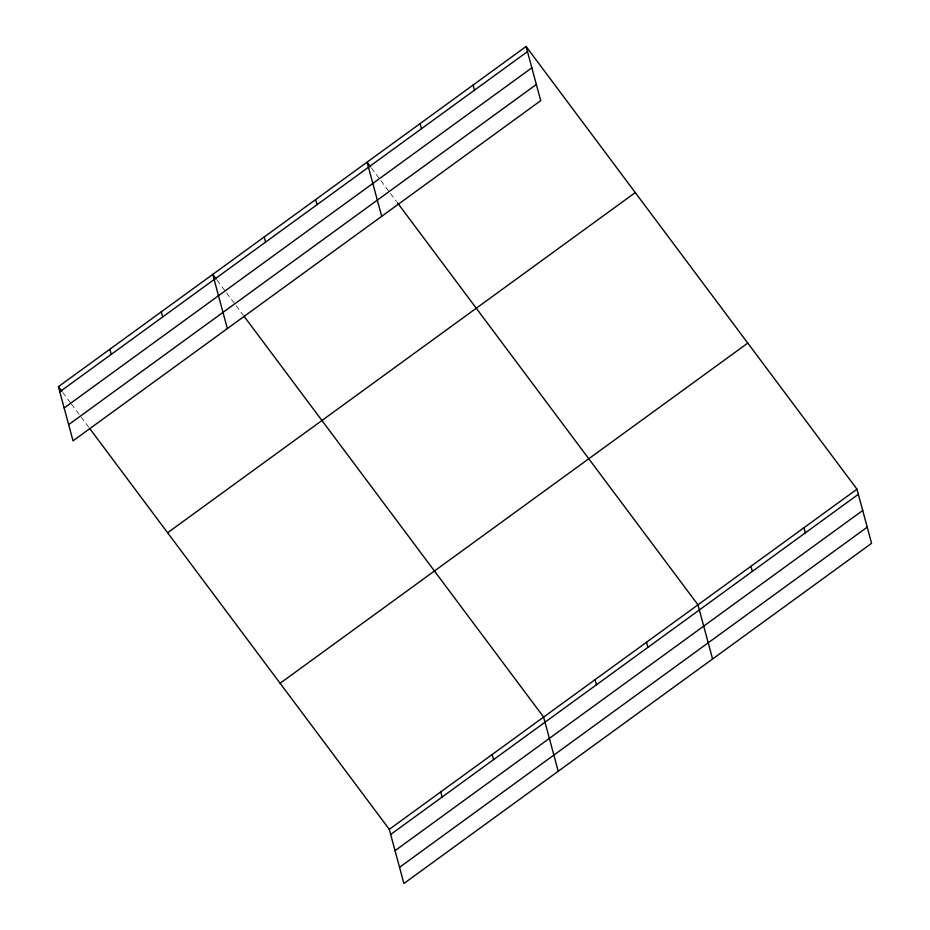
<?xml version="1.0" encoding="UTF-8"?>
<svg xmlns="http://www.w3.org/2000/svg" width="930" height="930" viewBox="0 0 930 930"><rect width="100%" height="100%" fill="white"/><g stroke="black" fill="none" stroke-linecap="round" stroke-linejoin="round"><path stroke-width="0.7" stroke-dasharray="4.65 3.49" d="M371.419 167.958L380.091 179.548M380.951 180.711L389.612 192.301M390.484 193.463L396.552 201.578M217.085 280.209L225.746 291.799M226.618 292.962L235.278 304.552M236.15 305.714L243.079 314.991M62.752 392.46L70.552 402.899M71.412 404.05L88.745 427.242"/><path stroke-width="1.4" d="M526.101 46.5L540.714 100.661L73.028 440.82L58.416 386.659L526.101 46.5L856.972 489.18L871.584 543.341L403.899 883.5L389.286 829.339L89.617 428.404M59.799 391.786L527.484 51.615M64.158 407.968L531.844 67.797M68.657 424.638L536.343 84.479M167.609 532.75L635.283 192.58M280.104 683.259L747.778 343.1M389.286 829.339L856.972 489.18M390.67 834.466L858.355 494.295M395.041 850.648L862.715 510.477M399.54 867.318L867.213 527.159M370.559 166.796L367.083 162.157L381.695 216.306M397.412 202.74L697.965 604.837L712.578 658.998M216.213 279.047L212.749 274.408L227.362 328.569M243.951 316.142L543.62 717.088L558.233 771.249M58.416 386.659L61.88 391.298M803.973 527.729L805.345 532.855M750.963 566.289L752.347 571.404M646.513 642.258L647.896 647.373M473.091 85.049L474.474 90.175M595.072 679.667L596.456 684.794M420.093 123.609L421.476 128.724M492.179 754.509L493.563 759.624M315.642 199.578L317.025 204.693M440.739 791.93L442.11 797.045M264.201 236.987L265.573 242.114M161.309 311.829L162.692 316.944M109.856 349.25L111.24 354.365"/></g></svg>
